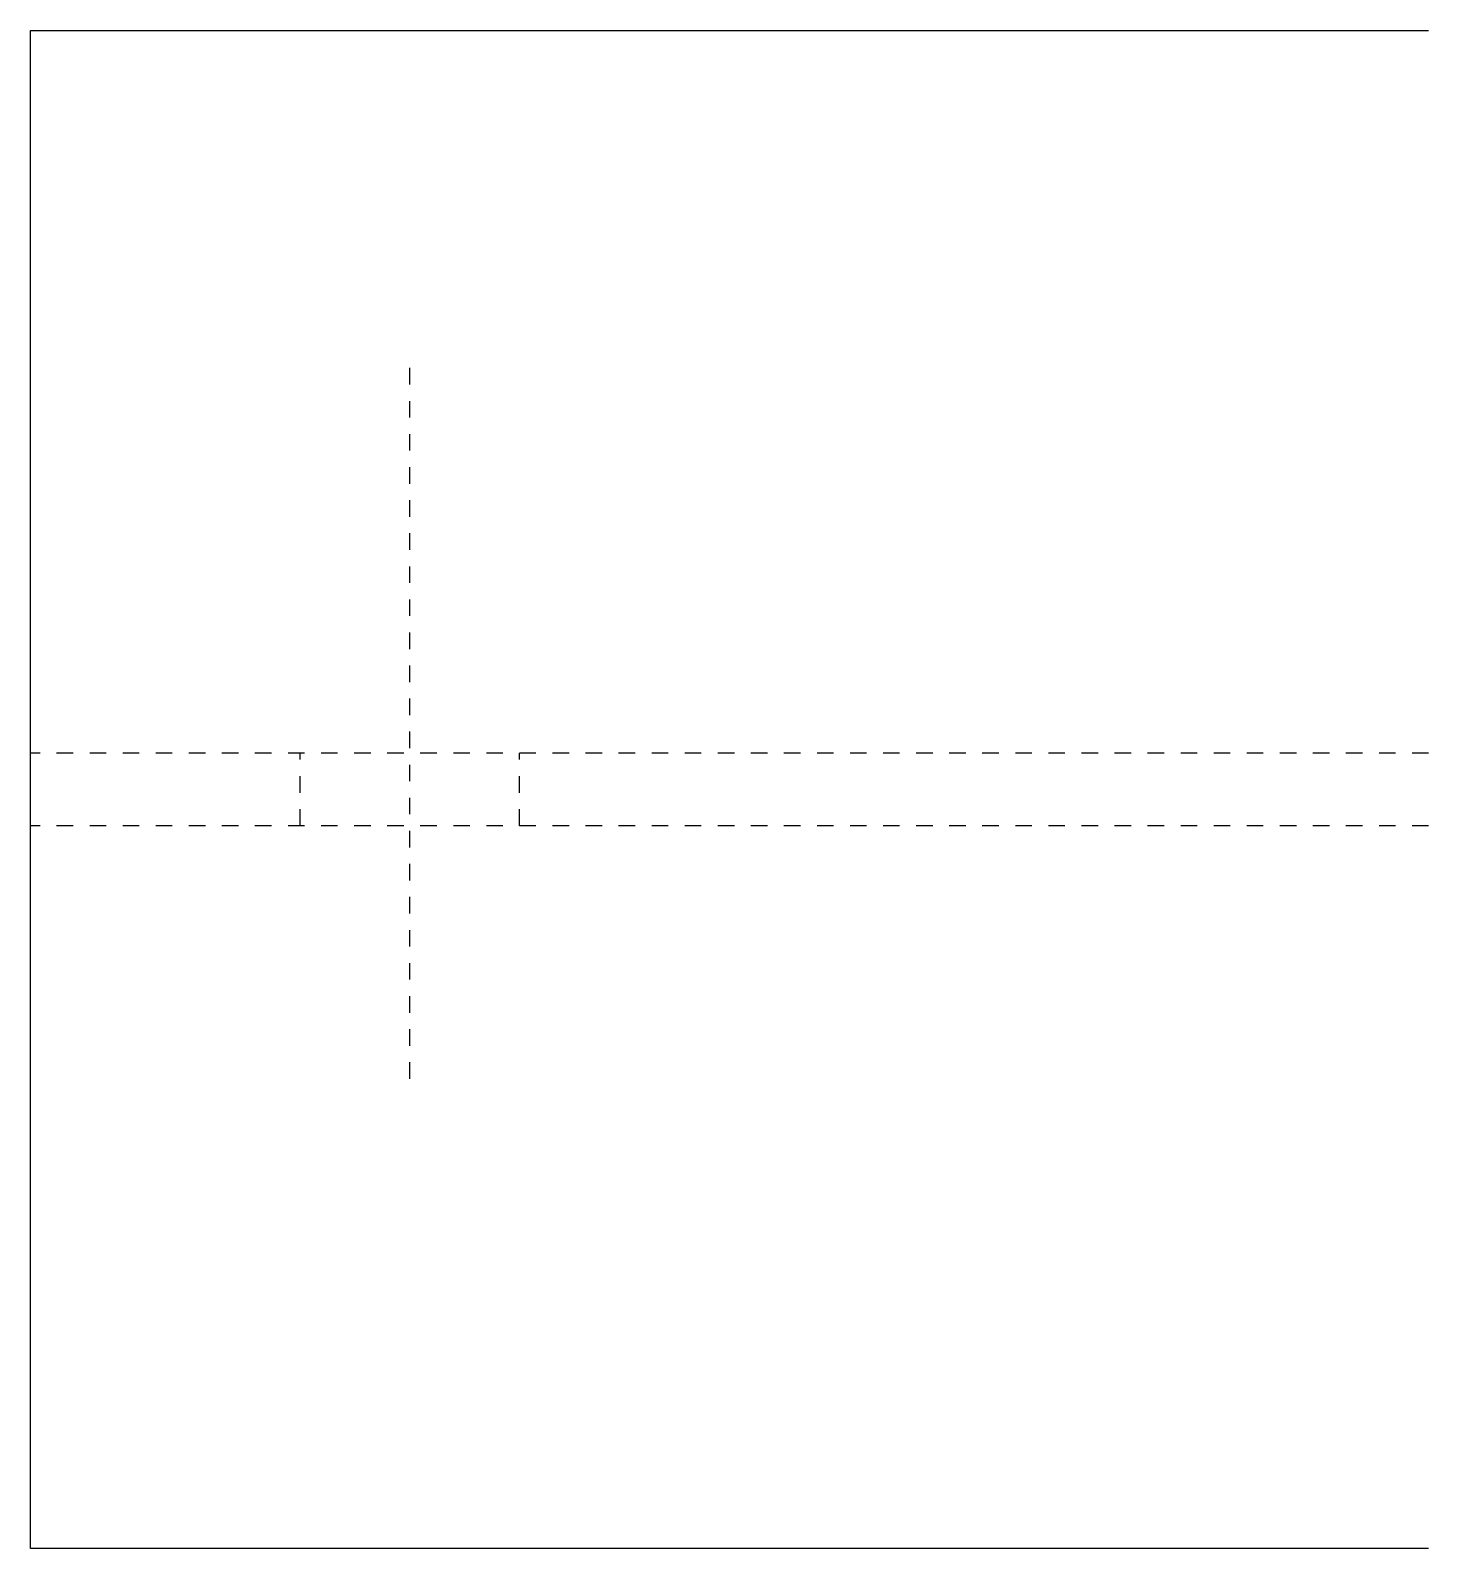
# Model space of a CAD drawing. Header units: millimetres. Extents: x 108 to 51700, y 7 to 4887.
# Drawn here: x 14672.6 to 14838.4, y 17.6 to 197.6 of the extents above; entities that cross this region are included whole.
import ezdxf

# ---------------------------------------------------------------- set-up
doc = ezdxf.new("R2010")
doc.units = ezdxf.units.MM
doc.linetypes.add('DXK_LINE_DOT2', pattern=[3.9198, 1.9599, -1.9599])
doc.layers.add('STÅL', color=7, linetype='Continuous')

msp = doc.modelspace()

# ---------------------------------------------------------------- linework, layer by layer
at = {"layer": 'STÅL', "color": 2, "linetype": 'Continuous'}
for p, q in [((14672.62, 17.55), (14672.62, 197.55)), ((14672.62, 197.55), (14838.4, 197.55)), ((14838.4, 17.55), (14672.62, 17.55))]:
    msp.add_line(p, q, dxfattribs=at)
at = {"layer": 'STÅL', "color": 96, "linetype": 'DXK_LINE_DOT2'}
for p, q in [((14717.62, 73.25), (14717.62, 158.25)), ((14704.62, 103.25), (14704.62, 111.85)), ((14730.62, 103.25), (14730.62, 111.85))]:
    msp.add_line(p, q, dxfattribs=at)
at = {"layer": 'STÅL', "color": 7, "linetype": 'DXK_LINE_DOT2'}
for p, q in [((14838.4, 111.85), (14672.62, 111.85)), ((14838.4, 103.25), (14672.62, 103.25))]:
    msp.add_line(p, q, dxfattribs=at)

doc.saveas('drawing.dxf')
